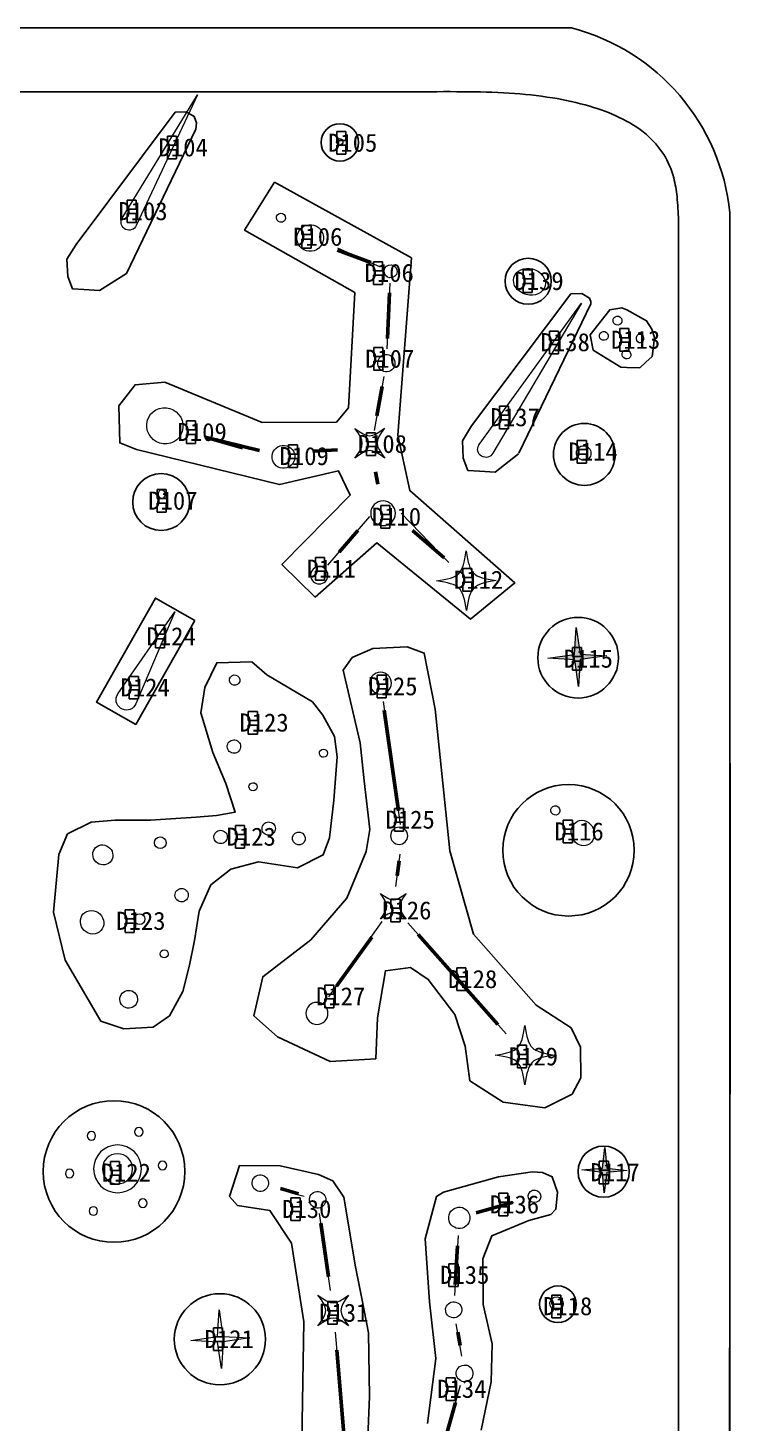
# Model space of a CAD drawing. Header units: millimetres. Extents: x -366 to 289, y -244 to 75.
# Drawn here: x -125.37 to -102.1, y -166.33 to -120.09 of the extents above; entities that cross this region are included whole.
import ezdxf

# ---------------------------------------------------------------- set-up
doc = ezdxf.new("R2010")
doc.units = ezdxf.units.MM
doc.header["$MEASUREMENT"] = 0
doc.linetypes.add('CENTER', pattern=[0.6, 0.375, -0.075, 0.075, -0.075])
for name, color, linetype in [('_U+56FE_U+5C42 1', 7, 'Continuous'), ('DEFAULT_1', 7, 'CENTER'), ('图层1', 1, 'Continuous')]:
    doc.layers.add(name, color=color, linetype=linetype)
doc.styles.add('TEXTSTYLE_3', font='simfang.ttf')

# ---------------------------------------------------------------- blocks, each defined once
blk = doc.blocks.new('LED A')
at = {"layer": 'DEFAULT_1'}
for p, q in [((2529.621, 927.49), (2529.621, 927.19)), ((2529.922, 927.49), (2529.621, 927.49)), ((2529.922, 927.19), (2529.922, 927.49)), ((2529.621, 927.19), (2529.922, 927.19)), ((2529.621, 927.04), (2529.621, 926.74)), ((2529.922, 927.04), (2529.621, 927.04)), ((2529.922, 926.74), (2529.922, 927.04)), ((2529.621, 926.74), (2529.922, 926.74))]:
    blk.add_line(p, q, dxfattribs=at)
blk = doc.blocks.new('LEDA 23')
at = {"color": 5}
blk.add_blockref('LED A', (-807.49, -1266.865), dxfattribs=at)

msp = doc.modelspace()

# ---------------------------------------------------------------- hatches: boundary and pattern name
at = {"layer": '_U+56FE_U+5C42 1'}
h = msp.add_hatch(color=256, dxfattribs=at)
h.dxf.hatch_style = 2
h.paths.add_polyline_path([(-107.121, -141.915), (-107.249, -141.035), (-108.137, -140.981), (-107.257, -140.853), (-107.202, -139.965), (-107.074, -140.845), (-106.187, -140.899), (-107.067, -141.027)])
h = msp.add_hatch(color=256, dxfattribs=at)
h.dxf.hatch_style = 2
h.paths.add_polyline_path([(-106.271, -158.705), (-106.332, -158.022), (-107.013, -157.943), (-106.33, -157.881), (-106.251, -157.201), (-106.189, -157.883), (-105.509, -157.963), (-106.191, -158.024)])

# ---------------------------------------------------------------- linework, layer by layer
for p, q in [((-128.982, -120.087), (-107.353, -120.087)), ((-102.109, -170.832), (-102.109, -126.212))]:
    msp.add_line(p, q)
msp.add_arc((-109.138, -126.922), 7.064, 5.7685, 75.3676)
at = {"layer": '_U+56FE_U+5C42 1', "lineweight": 0}
for points in [[(-115.113, -127.376), (-113.697, -128.002)], [(-113.471, -130.726), (-113.371, -128.546)], [(-113.573, -131.64), (-113.894, -133.429)], [(-115.43, -137.894), (-114.043, -136.279)], [(-113.001, -136.175), (-111.423, -137.81)], [(-113.603, -142.411), (-113.033, -146.487)], [(-113.178, -148.548), (-113.033, -147.472)], [(-115.401, -152.201), (-113.63, -149.711)], [(-109.526, -153.425), (-112.783, -149.745)], [(-116.556, -158.72), (-116.218, -158.811)], [(-115.346, -161.935), (-115.706, -159.384)], [(-111.112, -160.109), (-111.234, -162.104)], [(-110.987, -164.111), (-111.18, -163.038)], [(-115.19, -163.314), (-114.796, -167.922)], [(-111.925, -168.208), (-111.035, -165.077)]]:
    msp.add_lwpolyline(points, dxfattribs=at)
at = {"layer": '_U+56FE_U+5C42 1', "lineweight": 50}
for points in [[(-115.113, -127.458), (-114.005, -127.866)], [(-113.456, -130.38), (-113.386, -128.865)], [(-113.633, -131.976), (-113.807, -132.944)], [(-117.696, -134.097), (-119.453, -133.662), (-118.264, -134.006)], [(-115.113, -134.07), (-115.899, -134.115)], [(-113.777, -135.208), (-113.856, -134.803)], [(-115.058, -137.461), (-114.439, -136.741)], [(-112.624, -136.741), (-111.579, -137.648)], [(-113.563, -142.699), (-113.096, -146.039)], [(-113.13, -148.189), (-113.064, -147.699)], [(-115.151, -151.854), (-113.98, -150.223)], [(-109.798, -153.118), (-112.44, -150.133)], [(-117.002, -158.553), (-116.4, -158.737)], [(-110.522, -159.368), (-109.327, -159.021), (-110.196, -159.273)], [(-115.409, -161.483), (-115.661, -159.705)], [(-111.133, -160.461), (-111.211, -161.736)], [(-111.05, -163.765), (-111.13, -163.314)], [(-115.139, -163.911), (-114.867, -167.083)], [(-111.701, -167.42), (-111.197, -165.646)]]:
    msp.add_lwpolyline(points, dxfattribs=at)
at = {"layer": '_U+56FE_U+5C42 1', "lineweight": 0}
for points in [[(-107.249, -141.035), (-108.137, -140.981), (-107.257, -140.853), (-107.202, -139.965), (-107.074, -140.845), (-106.187, -140.899), (-107.067, -141.027), (-107.121, -141.915)], [(-106.332, -158.022), (-107.013, -157.943), (-106.33, -157.881), (-106.251, -157.201), (-106.189, -157.883), (-105.509, -157.963), (-106.191, -158.024), (-106.271, -158.705)], [(-119.084, -163.647), (-119.972, -163.592), (-119.092, -163.464), (-119.037, -162.577), (-118.909, -163.457), (-118.022, -163.511), (-118.902, -163.639), (-118.956, -164.527)]]:
    msp.add_lwpolyline(points, close=True, dxfattribs=at)
at = {"layer": '_U+56FE_U+5C42 1', "lineweight": 25}
for points, knots in [([(-104.876, -123.621), (-105.146, -123.39), (-105.453, -123.205), (-105.774, -123.052), (-106.089, -122.902), (-106.417, -122.782), (-106.752, -122.683), (-107.158, -122.563), (-107.574, -122.474), (-107.992, -122.405), (-108.467, -122.328), (-108.946, -122.277), (-109.426, -122.246), (-109.93, -122.214), (-110.436, -122.205), (-110.942, -122.201), (-111.529, -122.198), (-112.117, -122.202), (-112.704, -122.203), (-113.324, -122.205), (-113.944, -122.203), (-114.564, -122.203), (-115.114, -122.202), (-115.664, -122.203), (-116.214, -122.203), (-116.834, -122.203), (-117.453, -122.203), (-118.073, -122.203), (-118.761, -122.203), (-119.45, -122.203), (-120.139, -122.203), (-120.88, -122.203), (-121.621, -122.203), (-122.362, -122.203), (-123.21, -122.203), (-124.058, -122.203), (-124.905, -122.203), (-125.829, -122.203), (-126.752, -122.203), (-127.676, -122.203), (-128.114, -122.203), (-128.552, -122.203), (-128.99, -122.203)], [41, 41, 41, 41, 42, 42, 42, 43, 43, 43, 44, 44, 44, 45, 45, 45, 46, 46, 46, 47, 47, 47, 48, 48, 48, 49, 49, 49, 50, 50, 50, 51, 51, 51, 52, 52, 52, 53, 53, 53, 54, 54, 54, 55, 55, 55, 55]), ([(-103.861, -125.679), (-103.883, -125.467), (-103.915, -125.256), (-103.97, -125.051), (-104.042, -124.781), (-104.154, -124.52), (-104.302, -124.283)], [38, 38, 38, 38, 39, 39, 39, 40, 40, 40, 40]), ([(-103.813, -127.445), (-103.812, -127.117), (-103.807, -126.79), (-103.815, -126.462), (-103.82, -126.2), (-103.833, -125.939), (-103.861, -125.679)], [36, 36, 36, 36, 37, 37, 37, 38, 38, 38, 38]), ([(-103.816, -130.873), (-103.816, -130.48), (-103.817, -130.086), (-103.816, -129.693), (-103.816, -129.315), (-103.815, -128.938), (-103.815, -128.56)], [33, 33, 33, 33, 34, 34, 34, 35, 35, 35, 35]), ([(-103.816, -136.522), (-103.816, -136.004), (-103.816, -135.486), (-103.816, -134.969), (-103.816, -134.485), (-103.816, -134.001), (-103.816, -133.517)], [29, 29, 29, 29, 30, 30, 30, 31, 31, 31, 31]), ([(-103.816, -140.008), (-103.816, -139.404), (-103.816, -138.799), (-103.816, -138.195), (-103.816, -137.637), (-103.816, -137.079), (-103.816, -136.522)], [27, 27, 27, 27, 28, 28, 28, 29, 29, 29, 29]), ([(-103.815, -151.499), (-103.815, -150.632), (-103.816, -149.766), (-103.816, -148.9), (-103.816, -148.079), (-103.816, -147.258), (-103.816, -146.437), (-103.816, -145.666), (-103.816, -144.896), (-103.816, -144.125), (-103.816, -143.41), (-103.816, -142.695), (-103.816, -141.98), (-103.816, -141.323), (-103.816, -140.665), (-103.816, -140.008)], [22, 22, 22, 22, 23, 23, 23, 24, 24, 24, 25, 25, 25, 26, 26, 26, 27, 27, 27, 27]), ([(-102.104, -144.458), (-102.104, -145.589), (-102.103, -146.72), (-102.103, -147.851), (-102.102, -149.066), (-102.102, -150.28), (-102.103, -151.495), (-102.103, -152.692), (-102.104, -153.889), (-102.105, -155.086), (-102.106, -156.335), (-102.107, -157.584), (-102.109, -158.832)], [24, 24, 24, 24, 25, 25, 25, 26, 26, 26, 27, 27, 27, 28, 28, 28, 28]), ([(-103.814, -167.482), (-103.815, -166.719), (-103.816, -165.957), (-103.817, -165.195), (-103.817, -164.346), (-103.816, -163.497), (-103.816, -162.648), (-103.816, -161.729), (-103.816, -160.811), (-103.816, -159.892), (-103.816, -158.941), (-103.815, -157.991), (-103.815, -157.041), (-103.815, -156.1), (-103.815, -155.159), (-103.815, -154.218)], [16, 16, 16, 16, 17, 17, 17, 18, 18, 18, 19, 19, 19, 20, 20, 20, 21, 21, 21, 21]), ([(-102.109, -158.832), (-102.111, -159.854), (-102.113, -160.876), (-102.114, -161.898), (-102.115, -162.721), (-102.116, -163.543), (-102.117, -164.365)], [28, 28, 28, 28, 29, 29, 29, 30, 30, 30, 30]), ([(-102.117, -164.365), (-102.119, -165.218), (-102.122, -166.071), (-102.119, -166.923), (-102.117, -167.591), (-102.111, -168.258), (-102.133, -168.925)], [30, 30, 30, 30, 31, 31, 31, 32, 32, 32, 32])]:
    msp.add_open_spline(points, degree=3, knots=knots, dxfattribs=at)
at = {"layer": '_U+56FE_U+5C42 1', "lineweight": 0}
for points in [[(-122.247, -126.388), (-122.247, -126.388), (-119.754, -122.305), (-119.754, -122.305)], [(-119.754, -122.305), (-119.754, -122.305), (-121.783, -126.638), (-121.783, -126.638)], [(-115.143, -123.869), (-115.148, -123.811), (-115.104, -123.76), (-115.046, -123.756)], [(-115.028, -123.968), (-115.086, -123.972), (-115.138, -123.928), (-115.143, -123.869)], [(-115.046, -123.756), (-114.987, -123.752), (-114.936, -123.796), (-114.931, -123.855)], [(-114.931, -123.855), (-114.926, -123.913), (-114.969, -123.964), (-115.028, -123.968)], [(-117.139, -126.39), (-117.147, -126.307), (-117.086, -126.235), (-117.003, -126.228)], [(-117.003, -126.228), (-116.909, -126.221), (-116.827, -126.302), (-116.84, -126.402)], [(-122.134, -126.765), (-122.266, -126.703), (-122.323, -126.546), (-122.261, -126.414)], [(-122.261, -126.414), (-122.257, -126.405), (-122.252, -126.397), (-122.247, -126.388)], [(-121.783, -126.638), (-121.844, -126.77), (-122.002, -126.827), (-122.134, -126.765)], [(-116.44, -127.183), (-116.513, -126.95), (-116.384, -126.701), (-116.151, -126.628)], [(-116.151, -126.628), (-115.917, -126.555), (-115.669, -126.685), (-115.596, -126.918)], [(-115.596, -126.918), (-115.523, -127.151), (-115.653, -127.4), (-115.886, -127.473)], [(-115.886, -127.473), (-116.119, -127.546), (-116.367, -127.416), (-116.44, -127.183)], [(-113.56, -128.219), (-113.595, -128.105), (-113.532, -127.984), (-113.418, -127.948)], [(-113.418, -127.948), (-113.303, -127.912), (-113.182, -127.975), (-113.146, -128.09)], [(-113.146, -128.09), (-113.11, -128.204), (-113.174, -128.326), (-113.288, -128.361)], [(-109.239, -128.281), (-109.124, -128.067), (-108.812, -127.992), (-108.543, -128.112)], [(-113.288, -128.361), (-113.402, -128.397), (-113.524, -128.334), (-113.56, -128.219)], [(-108.958, -128.889), (-109.229, -128.768), (-109.354, -128.495), (-109.239, -128.281)], [(-108.543, -128.112), (-108.274, -128.233), (-108.148, -128.504), (-108.262, -128.719)], [(-108.262, -128.719), (-108.376, -128.934), (-108.688, -129.01), (-108.958, -128.889)], [(-110.418, -133.89), (-110.418, -133.89), (-107.026, -129.211), (-107.026, -129.211)], [(-107.026, -129.211), (-107.026, -129.211), (-109.964, -134.188), (-109.964, -134.188)], [(-105.98, -129.805), (-105.99, -129.724), (-105.933, -129.65), (-105.852, -129.641)], [(-105.814, -129.935), (-105.895, -129.944), (-105.969, -129.886), (-105.98, -129.805)], [(-105.852, -129.641), (-105.771, -129.632), (-105.697, -129.69), (-105.686, -129.771)], [(-105.686, -129.771), (-105.676, -129.852), (-105.733, -129.925), (-105.814, -129.935)], [(-106.435, -130.314), (-106.447, -130.233), (-106.391, -130.159), (-106.31, -130.148)], [(-106.267, -130.442), (-106.348, -130.452), (-106.423, -130.395), (-106.435, -130.314)], [(-106.31, -130.148), (-106.229, -130.138), (-106.154, -130.195), (-106.142, -130.276)], [(-106.142, -130.276), (-106.13, -130.357), (-106.186, -130.431), (-106.267, -130.442)], [(-105.204, -130.394), (-105.213, -130.313), (-105.168, -130.241), (-105.104, -130.233)], [(-105.069, -130.527), (-105.134, -130.535), (-105.195, -130.476), (-105.204, -130.394)], [(-105.104, -130.233), (-105.039, -130.225), (-104.979, -130.284), (-104.969, -130.365)], [(-104.969, -130.365), (-104.96, -130.447), (-105.005, -130.519), (-105.069, -130.527)], [(-105.625, -131.028), (-105.691, -130.977), (-105.705, -130.884), (-105.656, -130.82)], [(-105.656, -130.82), (-105.607, -130.756), (-105.514, -130.746), (-105.449, -130.797)], [(-105.449, -130.797), (-105.383, -130.848), (-105.37, -130.941), (-105.418, -131.005)], [(-113.767, -131.284), (-113.815, -131.133), (-113.731, -130.971), (-113.579, -130.924)], [(-113.407, -131.473), (-113.559, -131.52), (-113.72, -131.436), (-113.767, -131.284)], [(-113.579, -130.924), (-113.428, -130.876), (-113.267, -130.96), (-113.219, -131.112)], [(-113.219, -131.112), (-113.172, -131.264), (-113.256, -131.425), (-113.407, -131.473)], [(-105.418, -131.005), (-105.467, -131.069), (-105.56, -131.079), (-105.625, -131.028)], [(-121.432, -133.331), (-121.471, -133), (-121.234, -132.706), (-120.903, -132.677)], [(-120.903, -132.677), (-120.573, -132.648), (-120.274, -132.892), (-120.236, -133.223)], [(-120.765, -133.877), (-121.095, -133.907), (-121.394, -133.663), (-121.432, -133.331)], [(-120.236, -133.223), (-120.197, -133.555), (-120.434, -133.847), (-120.765, -133.877)], [(-114.543, -133.361), (-114.093, -133.689), (-113.999, -133.689), (-113.554, -133.353)], [(-114.536, -134.35), (-114.207, -133.9), (-114.208, -133.806), (-114.543, -133.361)], [(-113.554, -133.353), (-113.882, -133.804), (-113.882, -133.898), (-113.547, -134.343)], [(-117.266, -134.419), (-117.329, -134.219), (-117.217, -134.006), (-117.017, -133.943)], [(-117.017, -133.943), (-116.817, -133.88), (-116.604, -133.991), (-116.541, -134.191)], [(-113.547, -134.343), (-113.997, -134.015), (-114.091, -134.015), (-114.536, -134.35)], [(-110.336, -134.284), (-110.465, -134.207), (-110.508, -134.041), (-110.432, -133.912)], [(-110.432, -133.912), (-110.427, -133.904), (-110.422, -133.897), (-110.418, -133.89)], [(-107.192, -134.214), (-107.216, -134.081), (-107.128, -133.958), (-106.997, -133.938)], [(-106.997, -133.938), (-106.865, -133.918), (-106.739, -134.009), (-106.716, -134.141)], [(-116.79, -134.668), (-116.99, -134.731), (-117.203, -134.62), (-117.266, -134.419)], [(-116.541, -134.191), (-116.478, -134.392), (-116.59, -134.605), (-116.79, -134.668)], [(-109.964, -134.188), (-110.04, -134.317), (-110.206, -134.36), (-110.336, -134.284)], [(-106.911, -134.417), (-107.043, -134.437), (-107.169, -134.346), (-107.192, -134.214)], [(-106.716, -134.141), (-106.692, -134.273), (-106.78, -134.396), (-106.911, -134.417)], [(-121.002, -135.657), (-121.05, -135.606), (-121.061, -135.512), (-121.027, -135.448)], [(-121.027, -135.448), (-120.993, -135.384), (-120.926, -135.374), (-120.879, -135.425)], [(-120.879, -135.425), (-120.831, -135.477), (-120.82, -135.57), (-120.854, -135.634)], [(-120.854, -135.634), (-120.888, -135.698), (-120.954, -135.709), (-121.002, -135.657)], [(-111.834, -138.419), (-111.054, -138.297), (-110.96, -138.202), (-110.85, -137.419)], [(-110.85, -137.419), (-110.728, -138.2), (-110.633, -138.294), (-109.852, -138.404)], [(-110.835, -139.403), (-110.957, -138.623), (-111.052, -138.529), (-111.834, -138.419)], [(-109.852, -138.404), (-110.631, -138.526), (-110.725, -138.621), (-110.835, -139.403)], [(-122.389, -142.163), (-122.389, -142.163), (-120.503, -139.441), (-120.503, -139.441)], [(-120.503, -139.441), (-120.503, -139.441), (-121.795, -142.49), (-121.795, -142.49)], [(-118.691, -141.732), (-118.709, -141.637), (-118.646, -141.549), (-118.552, -141.535)], [(-118.49, -141.878), (-118.584, -141.892), (-118.674, -141.826), (-118.691, -141.732)], [(-118.552, -141.535), (-118.458, -141.522), (-118.368, -141.587), (-118.351, -141.682)], [(-118.351, -141.682), (-118.334, -141.776), (-118.396, -141.864), (-118.49, -141.878)], [(-122.423, -142.224), (-122.414, -142.203), (-122.402, -142.181), (-122.389, -142.163)], [(-118.752, -143.829), (-118.709, -143.715), (-118.581, -143.657), (-118.466, -143.701)], [(-118.466, -143.701), (-118.352, -143.744), (-118.295, -143.872), (-118.338, -143.987)], [(-118.624, -144.115), (-118.738, -144.072), (-118.796, -143.944), (-118.752, -143.829)], [(-118.338, -143.987), (-118.382, -144.101), (-118.51, -144.159), (-118.624, -144.115)], [(-115.627, -144.254), (-115.697, -144.227), (-115.732, -144.149), (-115.705, -144.079)], [(-115.705, -144.079), (-115.679, -144.01), (-115.601, -143.975), (-115.531, -144.001)], [(-115.453, -144.175), (-115.479, -144.245), (-115.557, -144.28), (-115.627, -144.254)], [(-115.531, -144.001), (-115.461, -144.028), (-115.426, -144.106), (-115.453, -144.175)], [(-117.959, -145.368), (-118.029, -145.341), (-118.064, -145.263), (-118.037, -145.194)], [(-118.037, -145.194), (-118.01, -145.124), (-117.933, -145.089), (-117.863, -145.115)], [(-117.863, -145.115), (-117.793, -145.142), (-117.758, -145.22), (-117.785, -145.29)], [(-117.785, -145.29), (-117.811, -145.359), (-117.889, -145.394), (-117.959, -145.368)], [(-108.044, -146.048), (-108.059, -145.964), (-108.004, -145.886), (-107.92, -145.874)], [(-107.864, -146.178), (-107.948, -146.19), (-108.028, -146.132), (-108.044, -146.048)], [(-107.92, -145.874), (-107.836, -145.861), (-107.756, -145.92), (-107.741, -146.004)], [(-107.741, -146.004), (-107.725, -146.088), (-107.781, -146.166), (-107.864, -146.178)], [(-117.471, -146.834), (-117.585, -146.791), (-117.643, -146.663), (-117.599, -146.548)], [(-117.599, -146.548), (-117.556, -146.434), (-117.428, -146.376), (-117.313, -146.42)], [(-117.313, -146.42), (-117.199, -146.463), (-117.141, -146.591), (-117.185, -146.706)], [(-107.171, -147.129), (-107.355, -147), (-107.421, -146.735), (-107.318, -146.54)], [(-107.318, -146.54), (-107.214, -146.344), (-106.981, -146.291), (-106.797, -146.421)], [(-106.797, -146.421), (-106.614, -146.55), (-106.548, -146.813), (-106.651, -147.008)], [(-121.055, -147.275), (-121.155, -147.237), (-121.206, -147.125), (-121.168, -147.025)], [(-121.168, -147.025), (-121.129, -146.925), (-121.017, -146.875), (-120.918, -146.913)], [(-120.918, -146.913), (-120.817, -146.951), (-120.767, -147.063), (-120.805, -147.163)], [(-119.066, -147.112), (-119.18, -147.068), (-119.237, -146.94), (-119.194, -146.826)], [(-119.194, -146.826), (-119.15, -146.712), (-119.022, -146.654), (-118.908, -146.698)], [(-118.78, -146.983), (-118.823, -147.098), (-118.951, -147.155), (-119.066, -147.112)], [(-118.908, -146.698), (-118.794, -146.741), (-118.736, -146.869), (-118.78, -146.983)], [(-117.185, -146.706), (-117.228, -146.82), (-117.356, -146.878), (-117.471, -146.834)], [(-116.599, -146.99), (-116.623, -146.874), (-116.55, -146.764), (-116.435, -146.745)], [(-116.348, -147.163), (-116.463, -147.183), (-116.575, -147.105), (-116.599, -146.99)], [(-116.435, -146.745), (-116.32, -146.725), (-116.208, -146.802), (-116.184, -146.918)], [(-116.184, -146.918), (-116.16, -147.033), (-116.233, -147.143), (-116.348, -147.163)], [(-106.651, -147.008), (-106.754, -147.204), (-106.986, -147.258), (-107.171, -147.129)], [(-123.215, -147.552), (-123.253, -147.371), (-123.138, -147.2), (-122.958, -147.17)], [(-122.958, -147.17), (-122.778, -147.141), (-122.602, -147.264), (-122.564, -147.445)], [(-122.564, -147.445), (-122.526, -147.627), (-122.641, -147.798), (-122.821, -147.827)], [(-120.805, -147.163), (-120.843, -147.263), (-120.955, -147.313), (-121.055, -147.275)], [(-122.821, -147.827), (-123.001, -147.857), (-123.177, -147.734), (-123.215, -147.552)], [(-120.358, -149.04), (-120.472, -148.997), (-120.529, -148.869), (-120.486, -148.754)], [(-120.486, -148.754), (-120.442, -148.64), (-120.314, -148.583), (-120.2, -148.626)], [(-120.2, -148.626), (-120.086, -148.67), (-120.028, -148.798), (-120.072, -148.912)], [(-113.691, -149.625), (-113.406, -149.24), (-113.406, -149.159), (-113.691, -148.775)], [(-113.691, -148.775), (-113.306, -149.06), (-113.226, -149.06), (-112.842, -148.775)], [(-112.842, -148.775), (-113.126, -149.159), (-113.126, -149.24), (-112.842, -149.625)], [(-123.622, -149.803), (-123.676, -149.592), (-123.551, -149.388), (-123.342, -149.348)], [(-123.342, -149.348), (-123.134, -149.308), (-122.921, -149.447), (-122.868, -149.658)], [(-120.072, -148.912), (-120.115, -149.026), (-120.243, -149.084), (-120.358, -149.04)], [(-112.842, -149.625), (-113.226, -149.34), (-113.306, -149.34), (-113.691, -149.625)], [(-123.147, -150.114), (-123.355, -150.154), (-123.568, -150.015), (-123.622, -149.803)], [(-122.868, -149.658), (-122.814, -149.87), (-122.939, -150.074), (-123.147, -150.114)], [(-121.737, -149.796), (-121.83, -149.761), (-121.877, -149.657), (-121.842, -149.564)], [(-121.842, -149.564), (-121.806, -149.471), (-121.702, -149.424), (-121.609, -149.46)], [(-121.505, -149.692), (-121.541, -149.785), (-121.645, -149.831), (-121.737, -149.796)], [(-121.609, -149.46), (-121.517, -149.495), (-121.47, -149.599), (-121.505, -149.692)], [(-120.902, -150.903), (-120.972, -150.877), (-121.007, -150.799), (-120.98, -150.729)], [(-120.98, -150.729), (-120.954, -150.66), (-120.876, -150.625), (-120.806, -150.651)], [(-120.806, -150.651), (-120.736, -150.678), (-120.701, -150.756), (-120.728, -150.825)], [(-120.728, -150.825), (-120.754, -150.895), (-120.832, -150.93), (-120.902, -150.903)], [(-122.306, -152.179), (-122.249, -152.028), (-122.079, -151.952), (-121.928, -152.009)], [(-121.928, -152.009), (-121.776, -152.067), (-121.7, -152.237), (-121.758, -152.388)], [(-122.136, -152.558), (-122.288, -152.5), (-122.364, -152.331), (-122.306, -152.179)], [(-121.758, -152.388), (-121.815, -152.54), (-121.985, -152.616), (-122.136, -152.558)], [(-109.883, -154.132), (-109.109, -154.017), (-109.016, -153.923), (-108.901, -153.148)], [(-108.901, -153.148), (-108.786, -153.923), (-108.692, -154.017), (-107.918, -154.132)], [(-108.901, -155.116), (-109.016, -154.341), (-109.109, -154.247), (-109.883, -154.132)], [(-107.918, -154.132), (-108.692, -154.247), (-108.786, -154.341), (-108.901, -155.116)], [(-117.932, -158.461), (-117.978, -158.317), (-117.898, -158.164), (-117.753, -158.118)], [(-117.753, -158.118), (-117.609, -158.073), (-117.455, -158.153), (-117.41, -158.298)], [(-117.589, -158.641), (-117.734, -158.686), (-117.887, -158.606), (-117.932, -158.461)], [(-117.41, -158.298), (-117.365, -158.442), (-117.445, -158.595), (-117.589, -158.641)], [(-108.783, -158.875), (-108.817, -158.766), (-108.756, -158.649), (-108.646, -158.615)], [(-108.646, -158.615), (-108.537, -158.58), (-108.42, -158.641), (-108.386, -158.751)], [(-116.032, -159.013), (-116.077, -158.869), (-115.997, -158.715), (-115.853, -158.67)], [(-115.689, -159.193), (-115.833, -159.238), (-115.987, -159.157), (-116.032, -159.013)], [(-115.853, -158.67), (-115.708, -158.625), (-115.555, -158.705), (-115.509, -158.849)], [(-115.509, -158.849), (-115.464, -158.994), (-115.544, -159.147), (-115.689, -159.193)], [(-108.522, -159.011), (-108.632, -159.045), (-108.748, -158.984), (-108.783, -158.875)], [(-108.386, -158.751), (-108.352, -158.86), (-108.413, -158.977), (-108.522, -159.011)], [(-111.413, -159.635), (-111.472, -159.449), (-111.368, -159.251), (-111.182, -159.192)], [(-111.182, -159.192), (-110.996, -159.134), (-110.797, -159.237), (-110.739, -159.424)], [(-110.739, -159.424), (-110.68, -159.61), (-110.784, -159.808), (-110.97, -159.866)], [(-110.97, -159.866), (-111.157, -159.925), (-111.355, -159.821), (-111.413, -159.635)], [(-115.76, -163.108), (-115.419, -162.648), (-115.419, -162.551), (-115.76, -162.091)], [(-115.76, -162.091), (-115.3, -162.432), (-115.203, -162.432), (-114.743, -162.091)], [(-114.743, -162.091), (-115.084, -162.551), (-115.084, -162.648), (-114.743, -163.108)], [(-111.343, -162.325), (-111.202, -162.28), (-111.052, -162.359), (-111.008, -162.499)], [(-108.062, -162.432), (-108.098, -162.317), (-108.034, -162.195), (-107.918, -162.158)], [(-107.918, -162.158), (-107.803, -162.122), (-107.681, -162.186), (-107.644, -162.301)], [(-107.644, -162.301), (-107.608, -162.417), (-107.672, -162.539), (-107.788, -162.575)], [(-114.743, -163.108), (-115.203, -162.767), (-115.3, -162.767), (-115.76, -163.108)], [(-111.517, -162.659), (-111.561, -162.518), (-111.483, -162.369), (-111.343, -162.325)], [(-111.183, -162.833), (-111.323, -162.877), (-111.473, -162.799), (-111.517, -162.659)], [(-111.008, -162.499), (-110.964, -162.64), (-111.042, -162.789), (-111.183, -162.833)], [(-107.788, -162.575), (-107.903, -162.611), (-108.026, -162.547), (-108.062, -162.432)], [(-111.164, -164.766), (-111.21, -164.62), (-111.128, -164.465), (-110.982, -164.419)], [(-110.982, -164.419), (-110.836, -164.373), (-110.681, -164.454), (-110.635, -164.6)], [(-110.635, -164.6), (-110.589, -164.746), (-110.67, -164.902), (-110.816, -164.948)], [(-110.816, -164.948), (-110.962, -164.993), (-111.118, -164.912), (-111.164, -164.766)]]:
    msp.add_open_spline(points, degree=3, dxfattribs=at)
at = {"layer": '_U+56FE_U+5C42 1', "lineweight": 25}
for points in [[(-104.302, -124.283), (-104.458, -124.035), (-104.654, -123.812), (-104.876, -123.621)], [(-103.815, -128.56), (-103.815, -128.188), (-103.816, -127.817), (-103.813, -127.445)], [(-103.816, -132.151), (-103.816, -131.725), (-103.816, -131.299), (-103.816, -130.873)], [(-103.816, -133.517), (-103.816, -133.061), (-103.816, -132.606), (-103.816, -132.151)], [(-103.815, -154.218), (-103.815, -153.312), (-103.815, -152.405), (-103.815, -151.499)]]:
    msp.add_open_spline(points, degree=3, dxfattribs=at)
at = {"layer": '_U+56FE_U+5C42 1', "lineweight": 0}
for points, knots in [([(-116.84, -126.402), (-116.847, -126.457), (-116.887, -126.505), (-116.939, -126.521), (-117.035, -126.552), (-117.13, -126.485), (-117.139, -126.39)], [1, 1, 1, 1, 2, 2, 2, 3, 3, 3, 3]), ([(-113.193, -136.175), (-113.193, -136.401), (-113.377, -136.584), (-113.603, -136.584), (-113.829, -136.584), (-114.013, -136.401), (-114.013, -136.175), (-114.013, -135.948), (-113.829, -135.765), (-113.603, -135.765), (-113.377, -135.765), (-113.193, -135.948), (-113.193, -136.175)], [0, 0, 0, 0, 1, 1, 1, 2, 2, 2, 3, 3, 3, 4, 4, 4, 4]), ([(-115.43, -138.229), (-115.43, -138.389), (-115.559, -138.518), (-115.718, -138.518), (-115.877, -138.518), (-116.007, -138.389), (-116.007, -138.229), (-116.007, -138.07), (-115.877, -137.941), (-115.718, -137.941), (-115.559, -137.941), (-115.43, -138.07), (-115.43, -138.229)], [0, 0, 0, 0, 1, 1, 1, 2, 2, 2, 3, 3, 3, 4, 4, 4, 4]), ([(-113.324, -141.805), (-113.324, -142.006), (-113.487, -142.169), (-113.688, -142.169), (-113.889, -142.169), (-114.052, -142.006), (-114.052, -141.805), (-114.052, -141.604), (-113.889, -141.441), (-113.688, -141.441), (-113.487, -141.441), (-113.324, -141.604), (-113.324, -141.805)], [0, 0, 0, 0, 1, 1, 1, 2, 2, 2, 3, 3, 3, 4, 4, 4, 4]), ([(-121.795, -142.49), (-121.868, -142.664), (-122.068, -142.745), (-122.242, -142.672), (-122.415, -142.598), (-122.496, -142.398), (-122.423, -142.224)], [1, 1, 1, 1, 2, 2, 2, 3, 3, 3, 3]), ([(-112.783, -146.866), (-112.783, -147.024), (-112.911, -147.153), (-113.07, -147.153), (-113.227, -147.153), (-113.356, -147.024), (-113.356, -146.866), (-113.356, -146.708), (-113.227, -146.58), (-113.07, -146.58), (-112.911, -146.58), (-112.783, -146.708), (-112.783, -146.866)], [0, 0, 0, 0, 1, 1, 1, 2, 2, 2, 3, 3, 3, 4, 4, 4, 4]), ([(-115.43, -152.753), (-115.43, -152.955), (-115.593, -153.118), (-115.794, -153.118), (-115.995, -153.118), (-116.158, -152.955), (-116.158, -152.753), (-116.158, -152.552), (-115.995, -152.389), (-115.794, -152.389), (-115.593, -152.389), (-115.43, -152.552), (-115.43, -152.753)], [0, 0, 0, 0, 1, 1, 1, 2, 2, 2, 3, 3, 3, 4, 4, 4, 4]), ([(-123.128, -156.811), (-123.128, -156.889), (-123.191, -156.952), (-123.269, -156.952), (-123.347, -156.952), (-123.411, -156.889), (-123.411, -156.811), (-123.411, -156.733), (-123.347, -156.67), (-123.269, -156.67), (-123.191, -156.67), (-123.128, -156.733), (-123.128, -156.811)], [0, 0, 0, 0, 1, 1, 1, 2, 2, 2, 3, 3, 3, 4, 4, 4, 4]), ([(-121.555, -156.68), (-121.555, -156.758), (-121.618, -156.821), (-121.696, -156.821), (-121.774, -156.821), (-121.838, -156.758), (-121.838, -156.68), (-121.838, -156.602), (-121.774, -156.539), (-121.696, -156.539), (-121.618, -156.539), (-121.555, -156.602), (-121.555, -156.68)], [0, 0, 0, 0, 1, 1, 1, 2, 2, 2, 3, 3, 3, 4, 4, 4, 4]), ([(-121.61, -157.905), (-121.61, -158.343), (-121.965, -158.698), (-122.403, -158.698), (-122.841, -158.698), (-123.196, -158.343), (-123.196, -157.905), (-123.196, -157.467), (-122.841, -157.112), (-122.403, -157.112), (-121.965, -157.112), (-121.61, -157.467), (-121.61, -157.905)], [0, 0, 0, 0, 1, 1, 1, 2, 2, 2, 3, 3, 3, 4, 4, 4, 4]), ([(-121.903, -157.905), (-121.903, -158.181), (-122.127, -158.406), (-122.403, -158.406), (-122.68, -158.406), (-122.904, -158.181), (-122.904, -157.905), (-122.904, -157.628), (-122.68, -157.404), (-122.403, -157.404), (-122.127, -157.404), (-121.903, -157.628), (-121.903, -157.905)], [0, 0, 0, 0, 1, 1, 1, 2, 2, 2, 3, 3, 3, 4, 4, 4, 4]), ([(-120.769, -157.794), (-120.769, -157.872), (-120.832, -157.936), (-120.91, -157.936), (-120.988, -157.936), (-121.051, -157.872), (-121.051, -157.794), (-121.051, -157.716), (-120.988, -157.653), (-120.91, -157.653), (-120.832, -157.653), (-120.769, -157.716), (-120.769, -157.794)], [0, 0, 0, 0, 1, 1, 1, 2, 2, 2, 3, 3, 3, 4, 4, 4, 4]), ([(-123.849, -158.056), (-123.849, -158.134), (-123.912, -158.198), (-123.99, -158.198), (-124.068, -158.198), (-124.131, -158.134), (-124.131, -158.056), (-124.131, -157.978), (-124.068, -157.915), (-123.99, -157.915), (-123.912, -157.915), (-123.849, -157.978), (-123.849, -158.056)], [0, 0, 0, 0, 1, 1, 1, 2, 2, 2, 3, 3, 3, 4, 4, 4, 4]), ([(-121.424, -159.039), (-121.424, -159.117), (-121.487, -159.181), (-121.565, -159.181), (-121.643, -159.181), (-121.707, -159.117), (-121.707, -159.039), (-121.707, -158.961), (-121.643, -158.898), (-121.565, -158.898), (-121.487, -158.898), (-121.424, -158.961), (-121.424, -159.039)], [0, 0, 0, 0, 1, 1, 1, 2, 2, 2, 3, 3, 3, 4, 4, 4, 4]), ([(-123.062, -159.302), (-123.062, -159.38), (-123.126, -159.443), (-123.204, -159.443), (-123.282, -159.443), (-123.345, -159.38), (-123.345, -159.302), (-123.345, -159.224), (-123.282, -159.16), (-123.204, -159.16), (-123.126, -159.16), (-123.062, -159.224), (-123.062, -159.302)], [0, 0, 0, 0, 1, 1, 1, 2, 2, 2, 3, 3, 3, 4, 4, 4, 4])]:
    msp.add_open_spline(points, degree=3, knots=knots, dxfattribs=at)
at = {"layer": 'Defpoints', "color": 6}
for points in [[(-120.127, -122.873), (-119.867, -123.019), (-119.789, -123.238), (-119.805, -123.448), (-122.107, -128.232), (-122.996, -128.787), (-123.517, -128.756), (-123.895, -128.733), (-124.051, -128.322), (-124.082, -127.754), (-123.776, -127.261), (-120.488, -122.881)], [(-114.749, -132.685), (-115.146, -133.156), (-117.614, -133.17), (-120.84, -131.834), (-121.818, -131.917), (-122.356, -132.619), (-122.328, -133.845), (-121.777, -134.065), (-117.035, -135.222), (-115.077, -134.773), (-114.691, -135.572), (-116.952, -137.872), (-115.853, -138.952), (-113.808, -137.159), (-110.707, -139.68), (-109.232, -138.481), (-112.719, -135.424), (-113.118, -133.587), (-112.663, -127.711), (-117.2, -125.2), (-118.192, -126.788), (-114.539, -128.859)], [(-105.687, -129.367), (-105.523, -129.43), (-104.871, -129.791), (-104.694, -130.069), (-104.612, -130.347), (-104.657, -130.727), (-104.686, -130.979), (-104.891, -131.162), (-105.098, -131.349), (-105.529, -131.339), (-105.719, -131.335), (-106.211, -131.03), (-106.642, -130.763), (-106.736, -130.264), (-106.091, -129.43)], [(-119.844, -139.728), (-121.149, -138.988), (-123.102, -142.431), (-121.797, -143.171)], [(-114.234, -145.04), (-114.041, -146.66), (-114.164, -147.382), (-114.799, -148.935), (-115.996, -150.313), (-117.589, -151.537), (-117.886, -152.833), (-117.106, -153.525), (-115.353, -154.352), (-113.846, -154.253), (-113.784, -152.896), (-113.525, -151.34), (-112.697, -151.229), (-112.104, -151.624), (-111.226, -152.785), (-110.88, -153.835), (-110.732, -154.983), (-109.62, -155.699), (-108.237, -155.884), (-107.335, -155.427), (-107.051, -154.884), (-107.063, -153.872), (-107.372, -153.228), (-108.533, -152.475), (-110.608, -150.128), (-111.386, -147.36), (-111.88, -142.664), (-112.238, -140.81), (-112.806, -140.601), (-113.943, -140.662), (-114.622, -140.959), (-114.921, -141.375), (-114.357, -143.787)]]:
    msp.add_lwpolyline(points, close=True, dxfattribs=at)
msp.add_lwpolyline([(-109.111, -134.2), (-109.888, -134.808), (-110.41, -134.777), (-110.788, -134.754), (-110.944, -134.343), (-110.974, -133.776), (-110.668, -133.282), (-107.381, -128.902), (-107.02, -128.894), (-106.759, -129.04), (-106.718, -129.157, -0.200532), (-106.722, -129.234), (-109.104, -134.185)], format="xyb", dxfattribs=at)
at = {"layer": 'Defpoints'}
msp.add_lwpolyline([(-117.451, -141.535), (-115.94, -142.43), (-115.604, -142.872), (-115.207, -143.574), (-115.124, -144.245), (-115.231, -145.689), (-115.378, -146.936), (-115.585, -147.497), (-116.439, -147.923), (-117.732, -147.728), (-118.646, -147.972), (-119.305, -148.496), (-119.696, -149.364), (-119.855, -150.34), (-120.014, -151.157), (-120.233, -152.022), (-120.684, -152.838), (-121.221, -153.204), (-122.196, -153.265), (-122.953, -153.009), (-124.135, -150.985), (-124.525, -149.399), (-124.342, -147.484), (-124.062, -146.801), (-123.281, -146.41), (-122.476, -146.349), (-121.305, -146.349), (-119.793, -146.252), (-119.122, -146.191), (-118.5, -146.081), (-118.817, -145.128), (-119.244, -144.105), (-119.646, -142.786), (-119.512, -141.946), (-119.112, -141.132), (-117.948, -141.101)], close=True, dxfattribs=at)
at = {"layer": 'Defpoints', "color": 6}
for points in [[(-116.295, -166.939), (-116.233, -162.979), (-116.638, -160.365), (-117.355, -159.286), (-118.425, -159.115), (-118.687, -158.822), (-118.358, -157.798), (-117.017, -157.805), (-115.742, -158.092), (-115.269, -158.307), (-114.903, -158.845), (-114.514, -161.152), (-114.307, -162.205), (-114.085, -163.344), (-114.055, -165.446), (-114.106, -166.797)], [(-112.128, -166.344), (-111.855, -164.193), (-112.067, -162.315), (-112.208, -160.224), (-111.834, -158.821), (-111.602, -158.679), (-109.774, -158.175), (-108.654, -158.003), (-108.321, -158.024), (-107.998, -158.175), (-107.827, -158.679), (-107.877, -159.245), (-108.039, -159.417), (-108.776, -159.618), (-109.997, -160.125), (-110.3, -160.891), (-110.28, -162.405), (-109.987, -163.708), (-110.018, -164.961), (-110.351, -166.566)]]:
    msp.add_lwpolyline(points, dxfattribs=at)
for centre, radius in [((-115.033, -123.882), 0.62), ((-108.792, -128.485), 0.764), ((-106.932, -134.224), 1.025), ((-120.956, -135.804), 0.943), ((-107.138, -140.963), 1.337), ((-107.457, -147.345), 2.179), ((-122.52, -157.992), 2.347), ((-106.292, -157.997), 0.848), ((-107.807, -162.393), 0.608)]:
    msp.add_circle(centre, radius, dxfattribs=at)
at = {"layer": 'Defpoints'}
msp.add_circle((-119.009, -163.555), 1.511, dxfattribs=at)

# ---------------------------------------------------------------- block references
at = {"color": 6}
for p in [(-1842.881, 215.696), (-1837.265, 215.851), (-1844.214, 213.583), (-1838.422, 212.735), (-1836.054, 211.537), (-1831.089, 211.267), (-1830.22, 209.239), (-1827.887, 209.32), (-1836.039, 208.692), (-1831.879, 206.752), (-1842.252, 206.263), (-1836.282, 205.866), (-1838.872, 205.464), (-1829.298, 205.613), (-1843.223, 203.987), (-1835.813, 203.457), (-1837.97, 201.733), (-1833.093, 201.366), (-1843.28, 199.491), (-1829.456, 198.749), (-1844.143, 197.795), (-1835.931, 197.836), (-1840.201, 196.632), (-1835.359, 193.415), (-1840.627, 192.849), (-1829.761, 193.024), (-1844.282, 190.059), (-1835.471, 190.406), (-1833.29, 188.13), (-1837.664, 187.558), (-1831.276, 185.565), (-1844.766, 181.716), (-1828.569, 181.727), (-1838.787, 180.508), (-1831.901, 180.661), (-1833.551, 178.325), (-1837.559, 177.069), (-1830.14, 177.287), (-1841.357, 176.197), (-1833.647, 174.547)]:
    msp.add_blockref('LEDA 23', p, dxfattribs=at)

# ---------------------------------------------------------------- texts
at = {"layer": '图层1', "color": 2, "char_height": 0.6, "width": 0.28307, "attachment_point": 1, "style": 'TEXTSTYLE_3'}
for s, insert in [('D104', (-121.043, -123.747)), ('D105', (-115.426, -123.592)), ('D103', (-122.375, -125.86)), ('D106', (-116.583, -126.708)), ('D106', (-114.215, -127.906)), ('D139', (-109.25, -128.175)), ('D138', (-108.382, -130.203)), ('D113', (-106.049, -130.123)), ('D107', (-114.2, -130.751)), ('D137', (-110.04, -132.691)), ('D109', (-120.414, -133.18)), ('D108', (-114.443, -133.577)), ('D109', (-117.033, -133.978)), ('D114', (-107.46, -133.829)), ('D107', (-121.385, -135.456)), ('D110', (-113.974, -135.986)), ('D111', (-116.132, -137.71)), ('D112', (-111.254, -138.077)), ('D124', (-121.442, -139.952)), ('D115', (-107.617, -140.693)), ('D124', (-122.304, -141.648)), ('D125', (-114.092, -141.607)), ('D123', (-118.362, -142.81)), ('D125', (-113.52, -146.028)), ('D123', (-118.788, -146.593)), ('D116', (-107.923, -146.418)), ('D126', (-113.632, -149.036)), ('D123', (-122.443, -149.383)), ('D128', (-111.451, -151.313)), ('D127', (-115.825, -151.885)), ('D129', (-109.437, -153.877)), ('D122', (-122.928, -157.727)), ('D117', (-106.73, -157.716)), ('D130', (-116.948, -158.934)), ('D136', (-110.063, -158.782)), ('D135', (-111.712, -161.118)), ('D118', (-108.301, -162.155)), ('D131', (-115.72, -162.373)), ('D121', (-119.518, -163.246)), ('D134', (-111.808, -164.895))]:
    msp.add_mtext(s, dxfattribs=dict(at, insert=insert))

doc.saveas('drawing.dxf')
